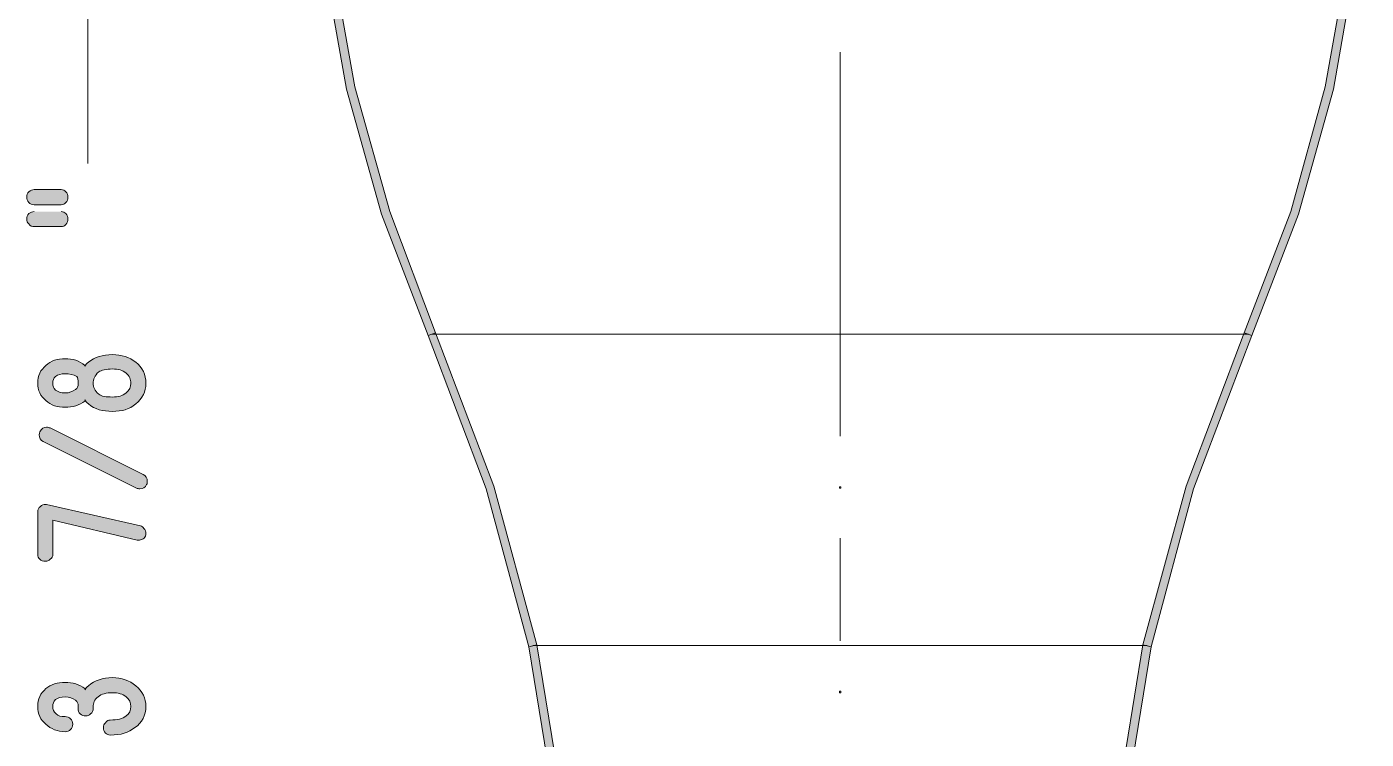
# Model space of a CAD drawing. Header units: inches. Extents: x -1525 to 612, y 0 to 1008.
# Drawn here: x 88.4 to 205.7, y 482.2 to 544.6 of the extents above; entities that cross this region are included whole.
import ezdxf

# ---------------------------------------------------------------- set-up
doc = ezdxf.new("R2010")
doc.units = ezdxf.units.IN
doc.header["$MEASUREMENT"] = 0
doc.layers.add('Layer 1', color=7, linetype='Continuous', lineweight=0)

# ---------------------------------------------------------------- blocks, each defined once
blk = doc.blocks.new('Block_33')
at = {"layer": 'Layer 1', "true_color": 0x000000, "transparency": 33554687}
h = blk.add_hatch(color=18, dxfattribs=at)
h.dxf.hatch_style = 2
h.paths.add_polyline_path([(125.58, 616.74), (124.92, 617.04), (120.54, 606.54), (117.18, 595.62), (114.9, 584.46), (113.64, 573.12), (113.52, 561.72), (114.42, 550.38), (116.4, 539.16), (119.46, 528.18), (123.54, 517.56), (124.2, 517.8), (120.18, 528.42), (117.12, 539.34), (115.14, 550.5), (114.24, 561.78), (114.36, 573.12), (115.62, 584.34), (117.9, 595.44), (121.2, 606.3), (125.58, 616.74)])
h = blk.add_hatch(color=18, dxfattribs=at)
h.dxf.hatch_style = 2
h.paths.add_polyline_path([(195.06, 517.8), (195.72, 517.56), (199.8, 528.18), (202.86, 539.16), (204.84, 550.38), (205.74, 561.72), (205.62, 573.12), (204.36, 584.46), (202.08, 595.62), (198.72, 606.54), (194.34, 617.04), (193.74, 616.74), (198.06, 606.3), (201.36, 595.44), (203.64, 584.34), (204.9, 573.12), (205.08, 561.78), (204.12, 550.5), (202.14, 539.34), (199.14, 528.42), (195.06, 517.8)])
h = blk.add_hatch(color=18, dxfattribs=at)
h.dxf.hatch_style = 2
edge = h.paths.add_edge_path()
edge.add_spline(control_points=[(93.48, 486.48), (93.54, 486.6), (93.6, 486.72), (93.78, 486.84), (94.32, 487.32), (95.04, 487.56), (95.88, 487.56), (96.66, 487.56), (97.38, 487.32), (97.92, 486.84), (98.52, 486.36), (98.82, 485.76), (98.82, 485.04), (98.82, 484.26), (98.46, 483.6), (97.86, 483.18), (97.32, 482.76), (96.6, 482.52), (95.7, 482.52), (95.52, 482.52), (95.4, 482.58), (95.28, 482.7), (95.16, 482.82), (95.1, 483), (95.1, 483.18), (95.1, 483.36), (95.16, 483.48), (95.28, 483.6), (95.4, 483.78), (95.52, 483.84), (95.7, 483.84), (96.3, 483.84), (96.78, 483.96), (97.08, 484.2), (97.38, 484.38), (97.5, 484.68), (97.5, 485.04), (97.5, 485.34), (97.38, 485.64), (97.08, 485.88), (96.78, 486.12), (96.36, 486.24), (95.88, 486.24), (95.34, 486.24), (94.92, 486.12), (94.62, 485.88), (94.32, 485.64), (94.2, 485.34), (94.2, 484.98), (94.2, 484.98), (94.2, 484.86), (94.2, 484.86), (94.2, 484.68), (94.14, 484.5), (93.96, 484.38), (93.84, 484.26), (93.72, 484.2), (93.54, 484.2), (93.36, 484.2), (93.18, 484.26), (93.06, 484.38), (92.94, 484.5), (92.88, 484.68), (92.88, 484.86), (92.88, 484.86), (92.88, 485.1), (92.88, 485.1), (92.88, 485.28), (92.82, 485.46), (92.64, 485.58), (92.4, 485.76), (92.1, 485.88), (91.74, 485.88), (91.38, 485.88), (91.08, 485.76), (90.9, 485.64), (90.72, 485.46), (90.66, 485.28), (90.66, 485.04), (90.66, 484.8), (90.72, 484.56), (90.96, 484.38), (91.14, 484.2), (91.38, 484.14), (91.74, 484.14), (91.92, 484.14), (92.1, 484.08), (92.22, 483.96), (92.34, 483.84), (92.4, 483.66), (92.4, 483.48), (92.4, 483.3), (92.34, 483.12), (92.22, 483), (92.1, 482.88), (91.92, 482.82), (91.74, 482.82), (91.08, 482.82), (90.48, 483.06), (90.06, 483.48), (89.58, 483.84), (89.34, 484.38), (89.34, 485.04), (89.34, 485.7), (89.58, 486.18), (90.06, 486.6), (90.48, 486.96), (91.08, 487.14), (91.74, 487.14), (92.4, 487.14), (93, 486.96), (93.48, 486.6), (93.54, 486.54), (93.54, 486.54), (93.48, 486.48)], knot_values=[0, 0, 0, 0, 1, 1, 1, 2, 2, 2, 3, 3, 3, 4, 4, 4, 5, 5, 5, 6, 6, 6, 7, 7, 7, 8, 8, 8, 9, 9, 9, 10, 10, 10, 11, 11, 11, 12, 12, 12, 13, 13, 13, 14, 14, 14, 15, 15, 15, 16, 16, 16, 17, 17, 17, 18, 18, 18, 19, 19, 19, 20, 20, 20, 21, 21, 21, 22, 22, 22, 23, 23, 23, 24, 24, 24, 25, 25, 25, 26, 26, 26, 27, 27, 27, 28, 28, 28, 29, 29, 29, 30, 30, 30, 31, 31, 31, 32, 32, 32, 33, 33, 33, 34, 34, 34, 35, 35, 35, 36, 36, 36, 37, 37, 37, 38, 38, 38, 38], degree=3, periodic=0)
edge = h.paths.add_edge_path()
edge.add_spline(control_points=[(90.66, 501.36), (90.66, 501.36), (90.66, 498.36), (90.66, 498.36), (90.66, 498.18), (90.6, 498.06), (90.42, 497.94), (90.3, 497.82), (90.18, 497.76), (90, 497.76), (89.82, 497.76), (89.64, 497.82), (89.52, 497.94), (89.4, 498.06), (89.34, 498.18), (89.34, 498.36), (89.34, 498.36), (89.34, 502.08), (89.34, 502.08), (89.34, 502.32), (89.4, 502.44), (89.58, 502.56), (89.7, 502.68), (89.88, 502.74), (90, 502.74), (90.06, 502.74), (90.06, 502.74), (90.12, 502.74), (90.12, 502.74), (98.34, 500.88), (98.34, 500.88), (98.46, 500.82), (98.58, 500.76), (98.64, 500.64), (98.76, 500.52), (98.82, 500.34), (98.82, 500.22), (98.82, 500.16), (98.82, 500.16), (98.82, 500.1), (98.76, 499.92), (98.7, 499.8), (98.58, 499.74), (98.4, 499.62), (98.28, 499.62), (98.16, 499.62), (98.1, 499.62), (98.04, 499.62), (98.04, 499.62), (98.04, 499.62), (90.66, 501.36), (90.66, 501.36)], knot_values=[0, 0, 0, 0, 1, 1, 1, 2, 2, 2, 3, 3, 3, 4, 4, 4, 5, 5, 5, 6, 6, 6, 7, 7, 7, 8, 8, 8, 9, 9, 9, 10, 10, 10, 11, 11, 11, 12, 12, 12, 13, 13, 13, 14, 14, 14, 15, 15, 15, 16, 16, 16, 17, 17, 17, 17], degree=3, periodic=0)
edge = h.paths.add_edge_path()
edge.add_spline(control_points=[(89.82, 508.26), (89.58, 508.38), (89.46, 508.56), (89.46, 508.86), (89.46, 508.98), (89.52, 509.04), (89.52, 509.1), (89.64, 509.4), (89.88, 509.52), (90.12, 509.52), (90.24, 509.52), (90.3, 509.46), (90.42, 509.46), (90.42, 509.46), (98.58, 505.38), (98.58, 505.38), (98.82, 505.26), (98.94, 505.02), (98.94, 504.78), (98.94, 504.66), (98.94, 504.6), (98.88, 504.48), (98.76, 504.24), (98.58, 504.12), (98.28, 504.12), (98.16, 504.12), (98.1, 504.12), (97.98, 504.18), (97.98, 504.18), (89.82, 508.26), (89.82, 508.26)], knot_values=[0, 0, 0, 0, 1, 1, 1, 2, 2, 2, 3, 3, 3, 4, 4, 4, 5, 5, 5, 6, 6, 6, 7, 7, 7, 8, 8, 8, 9, 9, 9, 10, 10, 10, 10], degree=3, periodic=0)
edge = h.paths.add_edge_path()
edge.add_spline(control_points=[(92.88, 513.3), (92.88, 513.3), (92.88, 513.42), (92.88, 513.42), (92.88, 513.66), (92.88, 513.84), (92.76, 513.96), (92.46, 514.14), (92.1, 514.2), (91.74, 514.2), (91.38, 514.2), (91.14, 514.14), (90.9, 513.96), (90.72, 513.84), (90.66, 513.6), (90.66, 513.36), (90.66, 513.12), (90.72, 512.94), (90.9, 512.76), (91.08, 512.64), (91.38, 512.52), (91.74, 512.52), (92.1, 512.52), (92.4, 512.64), (92.64, 512.82), (92.82, 512.94), (92.88, 513.12), (92.88, 513.3)], knot_values=[0, 0, 0, 0, 1, 1, 1, 2, 2, 2, 3, 3, 3, 4, 4, 4, 5, 5, 5, 6, 6, 6, 7, 7, 7, 8, 8, 8, 9, 9, 9, 9], degree=3, periodic=0)
edge = h.paths.add_edge_path()
edge.add_spline(control_points=[(90.06, 511.86), (89.58, 512.22), (89.34, 512.76), (89.34, 513.36), (89.34, 514.02), (89.58, 514.56), (90.06, 514.92), (90.48, 515.34), (91.08, 515.52), (91.74, 515.52), (92.4, 515.52), (93, 515.34), (93.48, 514.92), (93.54, 514.92), (93.54, 514.86), (93.48, 514.86), (93.54, 514.98), (93.6, 515.1), (93.78, 515.22), (94.32, 515.64), (95.04, 515.88), (95.88, 515.88), (96.66, 515.88), (97.38, 515.64), (97.92, 515.22), (98.52, 514.74), (98.82, 514.14), (98.82, 513.36), (98.82, 512.64), (98.52, 512.04), (97.92, 511.56), (97.38, 511.08), (96.72, 510.9), (95.88, 510.9), (95.04, 510.9), (94.32, 511.08), (93.78, 511.56), (93.6, 511.68), (93.54, 511.8), (93.48, 511.92), (93.54, 511.92), (93.54, 511.86), (93.48, 511.8), (93, 511.44), (92.4, 511.26), (91.74, 511.26), (91.08, 511.26), (90.48, 511.44), (90.06, 511.86)], knot_values=[0, 0, 0, 0, 1, 1, 1, 2, 2, 2, 3, 3, 3, 4, 4, 4, 5, 5, 5, 6, 6, 6, 7, 7, 7, 8, 8, 8, 9, 9, 9, 10, 10, 10, 11, 11, 11, 12, 12, 12, 13, 13, 13, 14, 14, 14, 15, 15, 15, 16, 16, 16, 16], degree=3, periodic=0)
edge = h.paths.add_edge_path()
edge.add_spline(control_points=[(97.08, 512.52), (97.38, 512.76), (97.5, 513.06), (97.5, 513.36), (97.5, 513.72), (97.38, 514.02), (97.08, 514.26), (96.78, 514.5), (96.36, 514.62), (95.88, 514.62), (95.34, 514.62), (94.92, 514.5), (94.68, 514.38), (94.32, 514.02), (94.2, 513.72), (94.2, 513.36), (94.2, 513.06), (94.32, 512.7), (94.68, 512.4), (94.92, 512.22), (95.34, 512.16), (95.88, 512.16), (96.36, 512.16), (96.78, 512.28), (97.08, 512.52)], knot_values=[0, 0, 0, 0, 1, 1, 1, 2, 2, 2, 3, 3, 3, 4, 4, 4, 5, 5, 5, 6, 6, 6, 7, 7, 7, 8, 8, 8, 8], degree=3, periodic=0)
edge = h.paths.add_edge_path()
edge.add_spline(control_points=[(91.38, 530.34), (91.56, 530.34), (91.68, 530.28), (91.8, 530.16), (91.92, 530.04), (91.98, 529.86), (91.98, 529.68), (91.98, 529.5), (91.92, 529.32), (91.8, 529.2), (91.68, 529.08), (91.56, 529.02), (91.38, 529.02), (91.38, 529.02), (89.04, 529.02), (89.04, 529.02), (88.86, 529.02), (88.68, 529.08), (88.56, 529.2), (88.44, 529.38), (88.38, 529.5), (88.38, 529.68), (88.38, 529.86), (88.44, 530.04), (88.56, 530.16), (88.74, 530.28), (88.86, 530.34), (89.04, 530.34), (89.04, 530.34), (91.38, 530.34), (91.38, 530.34)], knot_values=[0, 0, 0, 0, 1, 1, 1, 2, 2, 2, 3, 3, 3, 4, 4, 4, 5, 5, 5, 6, 6, 6, 7, 7, 7, 8, 8, 8, 9, 9, 9, 10, 10, 10, 10], degree=3, periodic=0)
edge = h.paths.add_edge_path()
edge.add_spline(control_points=[(91.38, 528.42), (91.56, 528.42), (91.68, 528.36), (91.8, 528.24), (91.92, 528.12), (91.98, 527.94), (91.98, 527.76), (91.98, 527.58), (91.92, 527.46), (91.8, 527.28), (91.68, 527.16), (91.56, 527.1), (91.38, 527.1), (91.38, 527.1), (89.04, 527.1), (89.04, 527.1), (88.86, 527.1), (88.68, 527.16), (88.56, 527.34), (88.44, 527.46), (88.38, 527.58), (88.38, 527.76), (88.38, 527.94), (88.44, 528.12), (88.56, 528.24), (88.74, 528.36), (88.86, 528.42), (89.04, 528.42)], knot_values=[0, 0, 0, 0, 1, 1, 1, 2, 2, 2, 3, 3, 3, 4, 4, 4, 5, 5, 5, 6, 6, 6, 7, 7, 7, 8, 8, 8, 9, 9, 9, 9], degree=3, periodic=0)
edge.add_line((89.04, 528.42), (91.38, 528.42))
h = blk.add_hatch(color=18, dxfattribs=at)
h.dxf.hatch_style = 2
h.paths.add_polyline_path([(132.36, 490.26), (133.08, 490.44), (129.3, 504.36), (124.2, 517.8), (123.54, 517.56), (128.64, 504.12), (132.36, 490.26)])
h = blk.add_hatch(color=18, dxfattribs=at)
h.dxf.hatch_style = 2
h.paths.add_polyline_path([(195.72, 517.56), (195.06, 517.8), (189.96, 504.36), (186.18, 490.44), (186.9, 490.26), (190.62, 504.12), (195.72, 517.56)])
h = blk.add_hatch(color=18, dxfattribs=at)
h.dxf.hatch_style = 2
h.paths.add_polyline_path([(127.08, 378), (127.8, 377.76), (133.5, 399.84), (136.98, 422.4), (138, 445.14), (136.74, 467.94), (133.08, 490.44), (132.36, 490.26), (136.02, 467.88), (137.34, 445.14), (136.26, 422.46), (132.84, 399.96), (127.08, 378)])
h = blk.add_hatch(color=18, dxfattribs=at)
h.dxf.hatch_style = 2
h.paths.add_polyline_path([(186.9, 490.26), (186.18, 490.44), (182.52, 467.94), (181.26, 445.14), (182.28, 422.4), (185.76, 399.84), (191.52, 377.76), (192.18, 378), (186.42, 399.96), (183, 422.46), (181.98, 445.14), (183.24, 467.88), (186.9, 490.26)])
at = {"layer": 'Layer 1', "color": 18, "lineweight": 9, "true_color": 0x000000}
for p, q in [((93.72, 635.64), (93.72, 532.62)), ((123.9, 517.68), (159.66, 517.68)), ((159.66, 517.68), (195.42, 517.68)), ((159.66, 490.8), (159.66, 499.8)), ((159.66, 490.38), (132.72, 490.38)), ((186.54, 490.38), (159.66, 490.38))]:
    blk.add_line(p, q, dxfattribs=at)
at = {"layer": 'Layer 1'}
for points in [[(125.58, 616.74), (124.92, 617.04), (120.54, 606.54), (117.18, 595.62), (114.9, 584.46), (113.64, 573.12), (113.52, 561.72), (114.42, 550.38), (116.4, 539.16), (119.46, 528.18), (123.54, 517.56), (124.2, 517.8), (120.18, 528.42), (117.12, 539.34), (115.14, 550.5), (114.24, 561.78), (114.36, 573.12), (115.62, 584.34), (117.9, 595.44), (121.2, 606.3), (125.58, 616.74)], [(195.06, 517.8), (195.72, 517.56), (199.8, 528.18), (202.86, 539.16), (204.84, 550.38), (205.74, 561.72), (205.62, 573.12), (204.36, 584.46), (202.08, 595.62), (198.72, 606.54), (194.34, 617.04), (193.74, 616.74), (198.06, 606.3), (201.36, 595.44), (203.64, 584.34), (204.9, 573.12), (205.08, 561.78), (204.12, 550.5), (202.14, 539.34), (199.14, 528.42), (195.06, 517.8)], [(132.36, 490.26), (133.08, 490.44), (129.3, 504.36), (124.2, 517.8), (123.54, 517.56), (128.64, 504.12), (132.36, 490.26)], [(195.72, 517.56), (195.06, 517.8), (189.96, 504.36), (186.18, 490.44), (186.9, 490.26), (190.62, 504.12), (195.72, 517.56)], [(127.08, 378), (127.8, 377.76), (133.5, 399.84), (136.98, 422.4), (138, 445.14), (136.74, 467.94), (133.08, 490.44), (132.36, 490.26), (136.02, 467.88), (137.34, 445.14), (136.26, 422.46), (132.84, 399.96), (127.08, 378)], [(186.9, 490.26), (186.18, 490.44), (182.52, 467.94), (181.26, 445.14), (182.28, 422.4), (185.76, 399.84), (191.52, 377.76), (192.18, 378), (186.42, 399.96), (183, 422.46), (181.98, 445.14), (183.24, 467.88), (186.9, 490.26)]]:
    blk.add_lwpolyline(points, dxfattribs=at)
at = {"layer": 'Layer 1', "color": 18, "lineweight": 9, "true_color": 0x000000}
for points in [[(125.58, 616.74), (124.92, 617.04), (120.54, 606.54), (117.18, 595.62), (114.9, 584.46), (113.64, 573.12), (113.52, 561.72), (114.42, 550.38), (116.4, 539.16), (119.46, 528.18), (123.54, 517.56), (124.2, 517.8), (120.18, 528.42), (117.12, 539.34), (115.14, 550.5), (114.24, 561.78), (114.36, 573.12), (115.62, 584.34), (117.9, 595.44), (121.2, 606.3), (125.58, 616.74)], [(195.06, 517.8), (195.72, 517.56), (199.8, 528.18), (202.86, 539.16), (204.84, 550.38), (205.74, 561.72), (205.62, 573.12), (204.36, 584.46), (202.08, 595.62), (198.72, 606.54), (194.34, 617.04), (193.74, 616.74), (198.06, 606.3), (201.36, 595.44), (203.64, 584.34), (204.9, 573.12), (205.08, 561.78), (204.12, 550.5), (202.14, 539.34), (199.14, 528.42), (195.06, 517.8)], [(159.66, 508.74), (159.66, 517.74), (159.66, 521.22), (159.66, 534.54), (159.66, 542.4)], [(132.36, 490.26), (133.08, 490.44), (129.3, 504.36), (124.2, 517.8), (123.54, 517.56), (128.64, 504.12), (132.36, 490.26)], [(195.72, 517.56), (195.06, 517.8), (189.96, 504.36), (186.18, 490.44), (186.9, 490.26), (190.62, 504.12), (195.72, 517.56)], [(127.08, 378), (127.8, 377.76), (133.5, 399.84), (136.98, 422.4), (138, 445.14), (136.74, 467.94), (133.08, 490.44), (132.36, 490.26), (136.02, 467.88), (137.34, 445.14), (136.26, 422.46), (132.84, 399.96), (127.08, 378)], [(186.9, 490.26), (186.18, 490.44), (182.52, 467.94), (181.26, 445.14), (182.28, 422.4), (185.76, 399.84), (191.52, 377.76), (192.18, 378), (186.42, 399.96), (183, 422.46), (181.98, 445.14), (183.24, 467.88), (186.9, 490.26)]]:
    blk.add_lwpolyline(points, dxfattribs=at)
for points in [[(159.72, 504.18), (159.6, 504.18), (159.6, 504.3), (159.72, 504.3)], [(159.72, 486.24), (159.6, 486.24), (159.6, 486.36), (159.72, 486.36)]]:
    blk.add_lwpolyline(points, close=True, dxfattribs=at)
at = {"layer": 'Layer 1'}
for points, knots in [([(91.38, 530.34), (91.56, 530.34), (91.68, 530.28), (91.8, 530.16), (91.92, 530.04), (91.98, 529.86), (91.98, 529.68), (91.98, 529.5), (91.92, 529.32), (91.8, 529.2), (91.68, 529.08), (91.56, 529.02), (91.38, 529.02), (91.38, 529.02), (89.04, 529.02), (89.04, 529.02), (88.86, 529.02), (88.68, 529.08), (88.56, 529.2), (88.44, 529.38), (88.38, 529.5), (88.38, 529.68), (88.38, 529.86), (88.44, 530.04), (88.56, 530.16), (88.74, 530.28), (88.86, 530.34), (89.04, 530.34), (89.04, 530.34), (91.38, 530.34), (91.38, 530.34)], [0, 0, 0, 0, 1, 1, 1, 2, 2, 2, 3, 3, 3, 4, 4, 4, 5, 5, 5, 6, 6, 6, 7, 7, 7, 8, 8, 8, 9, 9, 9, 10, 10, 10, 10]), ([(91.38, 528.42), (91.56, 528.42), (91.68, 528.36), (91.8, 528.24), (91.92, 528.12), (91.98, 527.94), (91.98, 527.76), (91.98, 527.58), (91.92, 527.46), (91.8, 527.28), (91.68, 527.16), (91.56, 527.1), (91.38, 527.1), (91.38, 527.1), (89.04, 527.1), (89.04, 527.1), (88.86, 527.1), (88.68, 527.16), (88.56, 527.34), (88.44, 527.46), (88.38, 527.58), (88.38, 527.76), (88.38, 527.94), (88.44, 528.12), (88.56, 528.24), (88.74, 528.36), (88.86, 528.42), (89.04, 528.42)], [0, 0, 0, 0, 1, 1, 1, 2, 2, 2, 3, 3, 3, 4, 4, 4, 5, 5, 5, 6, 6, 6, 7, 7, 7, 8, 8, 8, 9, 9, 9, 9]), ([(90.06, 511.86), (89.58, 512.22), (89.34, 512.76), (89.34, 513.36), (89.34, 514.02), (89.58, 514.56), (90.06, 514.92), (90.48, 515.34), (91.08, 515.52), (91.74, 515.52), (92.4, 515.52), (93, 515.34), (93.48, 514.92), (93.54, 514.92), (93.54, 514.86), (93.48, 514.86), (93.54, 514.98), (93.6, 515.1), (93.78, 515.22), (94.32, 515.64), (95.04, 515.88), (95.88, 515.88), (96.66, 515.88), (97.38, 515.64), (97.92, 515.22), (98.52, 514.74), (98.82, 514.14), (98.82, 513.36), (98.82, 512.64), (98.52, 512.04), (97.92, 511.56), (97.38, 511.08), (96.72, 510.9), (95.88, 510.9), (95.04, 510.9), (94.32, 511.08), (93.78, 511.56), (93.6, 511.68), (93.54, 511.8), (93.48, 511.92), (93.54, 511.92), (93.54, 511.86), (93.48, 511.8), (93, 511.44), (92.4, 511.26), (91.74, 511.26), (91.08, 511.26), (90.48, 511.44), (90.06, 511.86)], [0, 0, 0, 0, 1, 1, 1, 2, 2, 2, 3, 3, 3, 4, 4, 4, 5, 5, 5, 6, 6, 6, 7, 7, 7, 8, 8, 8, 9, 9, 9, 10, 10, 10, 11, 11, 11, 12, 12, 12, 13, 13, 13, 14, 14, 14, 15, 15, 15, 16, 16, 16, 16]), ([(92.88, 513.3), (92.88, 513.3), (92.88, 513.42), (92.88, 513.42), (92.88, 513.66), (92.88, 513.84), (92.76, 513.96), (92.46, 514.14), (92.1, 514.2), (91.74, 514.2), (91.38, 514.2), (91.14, 514.14), (90.9, 513.96), (90.72, 513.84), (90.66, 513.6), (90.66, 513.36), (90.66, 513.12), (90.72, 512.94), (90.9, 512.76), (91.08, 512.64), (91.38, 512.52), (91.74, 512.52), (92.1, 512.52), (92.4, 512.64), (92.64, 512.82), (92.82, 512.94), (92.88, 513.12), (92.88, 513.3)], [0, 0, 0, 0, 1, 1, 1, 2, 2, 2, 3, 3, 3, 4, 4, 4, 5, 5, 5, 6, 6, 6, 7, 7, 7, 8, 8, 8, 9, 9, 9, 9]), ([(97.08, 512.52), (97.38, 512.76), (97.5, 513.06), (97.5, 513.36), (97.5, 513.72), (97.38, 514.02), (97.08, 514.26), (96.78, 514.5), (96.36, 514.62), (95.88, 514.62), (95.34, 514.62), (94.92, 514.5), (94.68, 514.38), (94.32, 514.02), (94.2, 513.72), (94.2, 513.36), (94.2, 513.06), (94.32, 512.7), (94.68, 512.4), (94.92, 512.22), (95.34, 512.16), (95.88, 512.16), (96.36, 512.16), (96.78, 512.28), (97.08, 512.52)], [0, 0, 0, 0, 1, 1, 1, 2, 2, 2, 3, 3, 3, 4, 4, 4, 5, 5, 5, 6, 6, 6, 7, 7, 7, 8, 8, 8, 8]), ([(89.82, 508.26), (89.58, 508.38), (89.46, 508.56), (89.46, 508.86), (89.46, 508.98), (89.52, 509.04), (89.52, 509.1), (89.64, 509.4), (89.88, 509.52), (90.12, 509.52), (90.24, 509.52), (90.3, 509.46), (90.42, 509.46), (90.42, 509.46), (98.58, 505.38), (98.58, 505.38), (98.82, 505.26), (98.94, 505.02), (98.94, 504.78), (98.94, 504.66), (98.94, 504.6), (98.88, 504.48), (98.76, 504.24), (98.58, 504.12), (98.28, 504.12), (98.16, 504.12), (98.1, 504.12), (97.98, 504.18), (97.98, 504.18), (89.82, 508.26), (89.82, 508.26)], [0, 0, 0, 0, 1, 1, 1, 2, 2, 2, 3, 3, 3, 4, 4, 4, 5, 5, 5, 6, 6, 6, 7, 7, 7, 8, 8, 8, 9, 9, 9, 10, 10, 10, 10]), ([(90.66, 501.36), (90.66, 501.36), (90.66, 498.36), (90.66, 498.36), (90.66, 498.18), (90.6, 498.06), (90.42, 497.94), (90.3, 497.82), (90.18, 497.76), (90, 497.76), (89.82, 497.76), (89.64, 497.82), (89.52, 497.94), (89.4, 498.06), (89.34, 498.18), (89.34, 498.36), (89.34, 498.36), (89.34, 502.08), (89.34, 502.08), (89.34, 502.32), (89.4, 502.44), (89.58, 502.56), (89.7, 502.68), (89.88, 502.74), (90, 502.74), (90.06, 502.74), (90.06, 502.74), (90.12, 502.74), (90.12, 502.74), (98.34, 500.88), (98.34, 500.88), (98.46, 500.82), (98.58, 500.76), (98.64, 500.64), (98.76, 500.52), (98.82, 500.34), (98.82, 500.22), (98.82, 500.16), (98.82, 500.16), (98.82, 500.1), (98.76, 499.92), (98.7, 499.8), (98.58, 499.74), (98.4, 499.62), (98.28, 499.62), (98.16, 499.62), (98.1, 499.62), (98.04, 499.62), (98.04, 499.62), (98.04, 499.62), (90.66, 501.36), (90.66, 501.36)], [0, 0, 0, 0, 1, 1, 1, 2, 2, 2, 3, 3, 3, 4, 4, 4, 5, 5, 5, 6, 6, 6, 7, 7, 7, 8, 8, 8, 9, 9, 9, 10, 10, 10, 11, 11, 11, 12, 12, 12, 13, 13, 13, 14, 14, 14, 15, 15, 15, 16, 16, 16, 17, 17, 17, 17]), ([(93.48, 486.48), (93.54, 486.6), (93.6, 486.72), (93.78, 486.84), (94.32, 487.32), (95.04, 487.56), (95.88, 487.56), (96.66, 487.56), (97.38, 487.32), (97.92, 486.84), (98.52, 486.36), (98.82, 485.76), (98.82, 485.04), (98.82, 484.26), (98.46, 483.6), (97.86, 483.18), (97.32, 482.76), (96.6, 482.52), (95.7, 482.52), (95.52, 482.52), (95.4, 482.58), (95.28, 482.7), (95.16, 482.82), (95.1, 483), (95.1, 483.18), (95.1, 483.36), (95.16, 483.48), (95.28, 483.6), (95.4, 483.78), (95.52, 483.84), (95.7, 483.84), (96.3, 483.84), (96.78, 483.96), (97.08, 484.2), (97.38, 484.38), (97.5, 484.68), (97.5, 485.04), (97.5, 485.34), (97.38, 485.64), (97.08, 485.88), (96.78, 486.12), (96.36, 486.24), (95.88, 486.24), (95.34, 486.24), (94.92, 486.12), (94.62, 485.88), (94.32, 485.64), (94.2, 485.34), (94.2, 484.98), (94.2, 484.98), (94.2, 484.86), (94.2, 484.86), (94.2, 484.68), (94.14, 484.5), (93.96, 484.38), (93.84, 484.26), (93.72, 484.2), (93.54, 484.2), (93.36, 484.2), (93.18, 484.26), (93.06, 484.38), (92.94, 484.5), (92.88, 484.68), (92.88, 484.86), (92.88, 484.86), (92.88, 485.1), (92.88, 485.1), (92.88, 485.28), (92.82, 485.46), (92.64, 485.58), (92.4, 485.76), (92.1, 485.88), (91.74, 485.88), (91.38, 485.88), (91.08, 485.76), (90.9, 485.64), (90.72, 485.46), (90.66, 485.28), (90.66, 485.04), (90.66, 484.8), (90.72, 484.56), (90.96, 484.38), (91.14, 484.2), (91.38, 484.14), (91.74, 484.14), (91.92, 484.14), (92.1, 484.08), (92.22, 483.96), (92.34, 483.84), (92.4, 483.66), (92.4, 483.48), (92.4, 483.3), (92.34, 483.12), (92.22, 483), (92.1, 482.88), (91.92, 482.82), (91.74, 482.82), (91.08, 482.82), (90.48, 483.06), (90.06, 483.48), (89.58, 483.84), (89.34, 484.38), (89.34, 485.04), (89.34, 485.7), (89.58, 486.18), (90.06, 486.6), (90.48, 486.96), (91.08, 487.14), (91.74, 487.14), (92.4, 487.14), (93, 486.96), (93.48, 486.6), (93.54, 486.54), (93.54, 486.54), (93.48, 486.48)], [0, 0, 0, 0, 1, 1, 1, 2, 2, 2, 3, 3, 3, 4, 4, 4, 5, 5, 5, 6, 6, 6, 7, 7, 7, 8, 8, 8, 9, 9, 9, 10, 10, 10, 11, 11, 11, 12, 12, 12, 13, 13, 13, 14, 14, 14, 15, 15, 15, 16, 16, 16, 17, 17, 17, 18, 18, 18, 19, 19, 19, 20, 20, 20, 21, 21, 21, 22, 22, 22, 23, 23, 23, 24, 24, 24, 25, 25, 25, 26, 26, 26, 27, 27, 27, 28, 28, 28, 29, 29, 29, 30, 30, 30, 31, 31, 31, 32, 32, 32, 33, 33, 33, 34, 34, 34, 35, 35, 35, 36, 36, 36, 37, 37, 37, 38, 38, 38, 38])]:
    blk.add_open_spline(points, degree=3, knots=knots, dxfattribs=at)
blk = doc.blocks.new('Block_32')
at = {"layer": 'Layer 1'}
blk.add_blockref('Block_33', (0, 0), dxfattribs=at)

msp = doc.modelspace()

# ---------------------------------------------------------------- block references
at = {"layer": 'Layer 1'}
msp.add_blockref('Block_32', (0, 0), dxfattribs=at)

doc.saveas('drawing.dxf')
